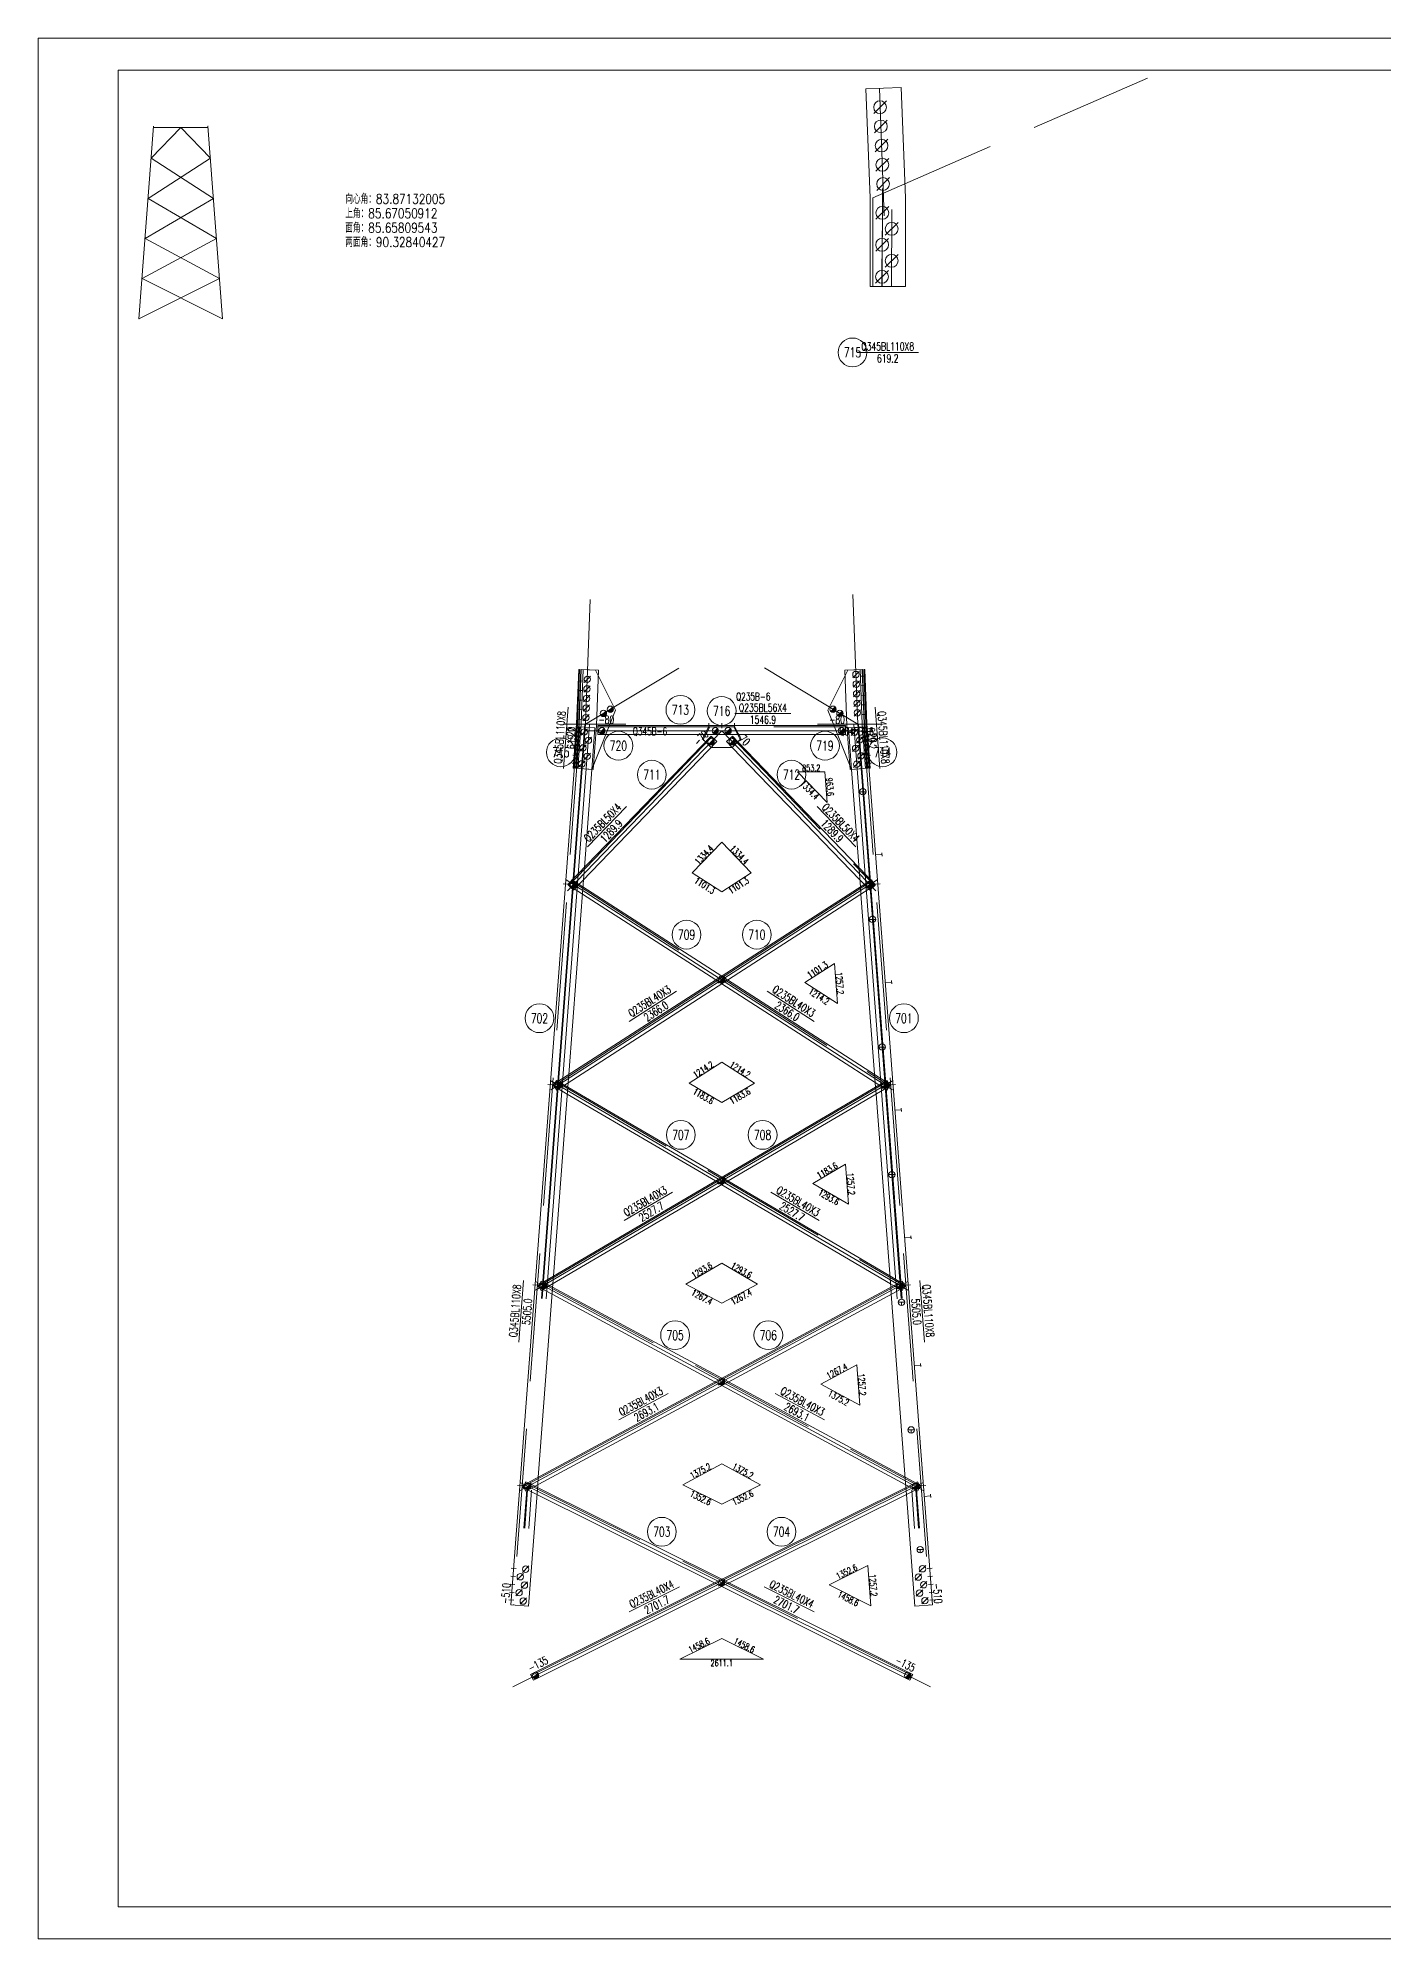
# Model space of a CAD drawing. Extents: x 0 to 841, y 0 to 594.
# Drawn here: x 0 to 420, y 0 to 594 of the extents above; entities that cross this region are included whole.
import ezdxf
from ezdxf.enums import TextEntityAlignment as Align

# ---------------------------------------------------------------- set-up
doc = ezdxf.new("R2010")
doc.units = 0
doc.header["$LTSCALE"] = 20
doc.header["$MEASUREMENT"] = 0
doc.linetypes.add('Dash', pattern=[2.75, 2, -0.75])
doc.linetypes.add('DashDot', pattern=[15.6, 9, -3, 0.6, -3])
doc.layers.get('0').update_dxf_attribs({"linetype": 'CONTINUOUS', "lineweight": 25})
doc.styles.get("Standard").update_dxf_attribs({"font": 'simplex', "width": 0.7, "bigfont": 'gbhzfs.shx'})

# ---------------------------------------------------------------- blocks, each defined once
blk = doc.blocks.new('M16X50S')
at = {"color": 3, "linetype": 'Continuous', "lineweight": 13}
blk.add_line((-1, -1), (1, 1), dxfattribs=at)
blk.add_circle((0, 0), 1, dxfattribs=at)
for radius in [0.9, 0.8, 0.7, 0.6, 0.5, 0.4, 0.3, 0.2, 0.1]:
    blk.add_arc((0, 0), radius, 225, 45, dxfattribs=at)
blk = doc.blocks.new('M20X55S')
at = {"color": 3, "linetype": 'Continuous', "lineweight": 13}
blk.add_line((-1, -1), (1, 1), dxfattribs=at)
blk.add_circle((0, 0), 1, dxfattribs=at)
blk = doc.blocks.new('StepBolt')
at = {"color": 3, "linetype": 'Continuous', "lineweight": 13}
for p, q in [((-1, 0), (1, 0)), ((0, 0), (0, -1))]:
    blk.add_line(p, q, dxfattribs=at)
blk.add_circle((0, 0), 1, dxfattribs=at)
blk = doc.blocks.new('M16X40S')
at = {"color": 3, "linetype": 'Continuous', "lineweight": 13}
blk.add_line((-0.707, -0.707), (0.707, 0.707), dxfattribs=at)
blk.add_circle((0, 0), 1, dxfattribs=at)
for radius in [0.9, 0.8, 0.7, 0.6, 0.5, 0.4, 0.3, 0.2, 0.1]:
    blk.add_arc((0, 0), radius, 225, 45, dxfattribs=at)

msp = doc.modelspace()

# ---------------------------------------------------------------- linework, layer by layer
at = {"color": 7, "linetype": 'Continuous', "lineweight": 18}
for p, q in [((0, 594), (841, 594)), ((0, 0), (0, 594)), ((25, 584), (831, 584)), ((25, 10), (25, 584)), ((25, 10), (831, 10)), ((0, 0), (841, 0))]:
    msp.add_line(p, q, dxfattribs=at)
at = {"color": 1, "linetype": 'Dash', "lineweight": 0}
for p, q in [((260.77, 544.06), (346.59, 581.5)), ((260.77, 516.39), (260.77, 544.06)), ((169.73, 379.58), (170.36, 396.67)), ((257.45, 379.58), (256.81, 396.67)), ((169.27, 378.76), (148.49, 104.32)), ((168.68, 365.77), (169.73, 379.58)), ((174, 378.4), (169.02, 378.78)), ((173.02, 365.44), (174, 378.4)), ((174.93, 379.13), (178.5, 379.13)), ((174.93, 376.33), (174.93, 379.13)), ((174.93, 378.73), (252.25, 378.73)), ((177.38, 376.33), (174.93, 376.33)), ((218.92, 376.33), (208.26, 376.33)), ((215.12, 374.14), (216.92, 375.87)), ((216.63, 375.59), (261.36, 329.17)), ((216.92, 375.87), (218.65, 374.07)), ((248.68, 379.13), (252.25, 379.13)), ((252.25, 376.33), (249.8, 376.33)), ((252.25, 379.13), (252.25, 376.33)), ((253.17, 378.4), (258.16, 378.78)), ((254.15, 365.44), (253.17, 378.4)), ((258.49, 365.77), (257.45, 379.58)), ((257.91, 378.76), (278.68, 104.32)), ((208.52, 374.07), (210.32, 372.34)), ((216.85, 372.34), (215.12, 374.14)), ((170.41, 330.91), (170.7, 334.82)), ((256.47, 334.82), (261.48, 329.63)), ((165.7, 329.32), (166.78, 331)), ((170.07, 326.5), (165.7, 329.32)), ((166.56, 330.66), (266, 266.63)), ((166.78, 331), (170.25, 328.77)), ((259.85, 327.71), (256.77, 330.91)), ((257.1, 326.5), (256.93, 328.77)), ((261.51, 329.31), (259.85, 327.71)), ((261.48, 329.63), (261.51, 329.31)), ((213.59, 298.48), (211.74, 299.67)), ((213.59, 300.86), (215.43, 299.67)), ((160.96, 266.57), (161.97, 268.3)), ((161.77, 267.95), (270.76, 204.01)), ((161.97, 268.3), (165.51, 266.22)), ((165.61, 267.59), (165.8, 270.09)), ((261.37, 270.09), (266.22, 266.97)), ((265.14, 265.28), (261.56, 267.59)), ((165.34, 264), (160.96, 266.57)), ((261.83, 264), (261.66, 266.22)), ((266.22, 266.97), (265.14, 265.28)), ((213.59, 238.01), (215.56, 236.85)), ((213.59, 235.69), (211.61, 236.85)), ((156.23, 203.83), (157.17, 205.59)), ((160.61, 201.47), (156.23, 203.83)), ((156.98, 205.24), (275.5, 141.38)), ((157.17, 205.59), (160.77, 203.66)), ((160.86, 204.76), (161.04, 207.18)), ((266.13, 207.18), (270.96, 204.35)), ((269.95, 202.63), (266.32, 204.76)), ((266.57, 201.47), (266.4, 203.66)), ((270.96, 204.35), (269.95, 202.63)), ((213.59, 172.92), (211.48, 174.06)), ((213.59, 175.2), (215.7, 174.06)), ((151.49, 141.1), (152.38, 142.89)), ((152.38, 142.89), (156.04, 141.07)), ((156.1, 141.95), (156.28, 144.32)), ((270.89, 144.32), (275.69, 141.73)), ((155.87, 138.92), (151.49, 141.1)), ((152.2, 142.54), (273.09, 82.31)), ((274.75, 139.97), (271.07, 141.95)), ((271.3, 138.92), (271.14, 141.07)), ((275.69, 141.73), (274.75, 139.97)), ((213.59, 110.17), (211.34, 111.28)), ((213.59, 112.4), (215.83, 111.28))]:
    msp.add_line(p, q, dxfattribs=at)
at = {"color": 2, "linetype": 'DashDot', "lineweight": 0}
for p, q in [((262.85, 578.27), (264.39, 538.44)), ((263.77, 516.39), (263.78, 547.03)), ((266.67, 516.39), (266.72, 540.37)), ((263.67, 516.39), (263.72, 533.71)), ((172.53, 418.6), (171.08, 379.63)), ((254.59, 420.1), (256.09, 379.63)), ((200.22, 397.14), (171.08, 379.62)), ((226.96, 397.15), (256.09, 379.63)), ((170.84, 379.64), (148.06, 78.78)), ((171.09, 379.63), (148.31, 78.76)), ((172.33, 379.53), (149.56, 78.67)), ((213.59, 377.53), (165.38, 327.5)), ((170.93, 377.53), (256.25, 377.53)), ((213.59, 377.53), (261.79, 327.5)), ((254.84, 379.53), (277.62, 78.67)), ((256.09, 379.63), (278.86, 78.76)), ((256.34, 379.64), (279.11, 78.78)), ((262.2, 330.97), (160.23, 265.31)), ((164.98, 330.97), (266.94, 265.31)), ((267, 268.19), (155.43, 202.73)), ((160.17, 268.19), (271.75, 202.73)), ((271.79, 205.43), (150.63, 140.14)), ((155.38, 205.43), (276.54, 140.14)), ((276.58, 142.67), (148.31, 78.76)), ((150.59, 142.67), (278.86, 78.76))]:
    msp.add_line(p, q, dxfattribs=at)
at = {"color": 7, "linetype": 'Continuous', "lineweight": 0}
for p, q in [((36.1, 566.47), (31.54, 506.3)), ((44.6, 566.05), (35.34, 556.44)), ((36.07, 566.05), (53.13, 566.05)), ((44.6, 566.05), (53.86, 556.44)), ((53.1, 566.47), (57.65, 506.3)), ((53.86, 556.44), (34.39, 543.9)), ((35.34, 556.44), (54.81, 543.9)), ((54.81, 543.9), (33.44, 531.37)), ((34.39, 543.9), (55.76, 531.37)), ((55.76, 531.37), (32.49, 518.83)), ((33.44, 531.37), (56.7, 518.83)), ((56.7, 518.83), (31.54, 506.3)), ((32.49, 518.83), (57.65, 506.3)), ((210.55, 375.6), (165.81, 329.17)), ((260.61, 330.66), (161.17, 266.63)), ((265.4, 267.95), (156.42, 204.01)), ((270.19, 205.24), (151.67, 141.38)), ((274.97, 142.54), (154.08, 82.31))]:
    msp.add_line(p, q, dxfattribs=at)
at = {"color": 7, "linetype": 'Continuous', "lineweight": 13}
for p, q in [((255.84, 495.76), (275.09, 495.76)), ((164.16, 365.72), (165.62, 384.91)), ((217.72, 382.88), (235.22, 382.88)), ((263.01, 365.72), (261.56, 384.91)), ((183.81, 353.83), (171.66, 341.22)), ((243.37, 353.83), (255.51, 341.22)), ((199.43, 296.2), (184.71, 286.73)), ((227.75, 296.2), (242.46, 286.73)), ((198.19, 233.33), (183.1, 224.47)), ((228.98, 233.33), (244.07, 224.47)), ((151.65, 205.74), (150.2, 186.54)), ((275.52, 205.74), (276.97, 186.54)), ((196.91, 170.47), (181.5, 162.17)), ((230.26, 170.47), (245.67, 162.17)), ((200.36, 110), (184.7, 102.2)), ((226.81, 110), (242.48, 102.2))]:
    msp.add_line(p, q, dxfattribs=at)
at = {"color": 6, "linetype": 'Continuous', "lineweight": 13}
for p, q in [((183.69, 379.63), (164.08, 379.63)), ((263.09, 379.63), (243.48, 379.63))]:
    msp.add_line(p, q, dxfattribs=at)
at = {"color": 1, "linetype": 'Continuous', "lineweight": 0}
for p, q in [((245.84, 364.71), (237.31, 364.71)), ((237.31, 364.71), (246.57, 355.1)), ((246.57, 355.1), (245.84, 364.71)), ((213.59, 342.74), (204.33, 333.13)), ((222.85, 333.13), (213.59, 342.74)), ((204.33, 333.13), (213.59, 327.17)), ((213.59, 327.17), (222.85, 333.13)), ((248.8, 304.82), (239.54, 298.85)), ((249.75, 292.28), (248.8, 304.82)), ((239.54, 298.85), (249.75, 292.28)), ((213.59, 273.96), (203.38, 267.39)), ((223.8, 267.39), (213.59, 273.96)), ((203.38, 267.39), (213.59, 261.4)), ((213.59, 261.4), (223.8, 267.39)), ((252.28, 242.1), (242.07, 236.11)), ((253.23, 229.56), (252.28, 242.1)), ((242.07, 236.11), (253.23, 229.56)), ((213.59, 211.2), (202.43, 204.66)), ((224.74, 204.66), (213.59, 211.2)), ((202.43, 204.66), (213.59, 198.64)), ((213.59, 198.64), (224.74, 204.66)), ((255.76, 179.39), (244.61, 173.38)), ((256.71, 166.85), (255.76, 179.39)), ((244.61, 173.38), (256.71, 166.85)), ((213.59, 148.46), (201.48, 141.93)), ((225.69, 141.93), (213.59, 148.46)), ((201.48, 141.93), (213.59, 135.9)), ((213.59, 135.9), (225.69, 141.93)), ((259.24, 116.68), (247.14, 110.65)), ((260.19, 104.15), (259.24, 116.68)), ((247.14, 110.65), (260.19, 104.15)), ((213.59, 93.94), (200.53, 87.43)), ((226.64, 87.43), (213.59, 93.94)), ((200.53, 87.43), (226.64, 87.43))]:
    msp.add_line(p, q, dxfattribs=at)
at = {"color": 7, "linetype": 'Continuous', "lineweight": 0}
for points in [[(258.66, 578.11), (269.65, 578.53)], [(259.97, 544.06), (258.66, 578.11)], [(269.65, 578.53), (270.97, 544.06)], [(259.97, 516.39), (259.97, 544.06)], [(270.97, 544.06), (270.97, 516.39)], [(270.97, 516.39), (259.97, 516.39)], [(168.91, 396.73), (168.28, 379.68)], [(168.58, 379.66), (169.21, 396.72)], [(169.21, 396.72), (168.91, 396.73)], [(168.98, 379.63), (169.61, 396.69)], [(169.71, 396.69), (169.08, 379.63)], [(169.61, 396.69), (175.11, 396.49)], [(174.21, 396.52), (169.71, 396.69)], [(180.43, 383.97), (174.21, 396.52)], [(175.11, 396.49), (174.46, 379.22)], [(252.96, 396.52), (246.74, 383.97)], [(257.56, 396.69), (252.07, 396.49)], [(252.07, 396.49), (252.71, 379.22)], [(257.46, 396.69), (252.96, 396.52)], [(258.09, 379.63), (257.46, 396.69)], [(258.19, 379.63), (257.56, 396.69)], [(257.96, 396.72), (258.26, 396.73)], [(258.59, 379.66), (257.96, 396.72)], [(258.26, 396.73), (258.89, 379.68)], [(173.02, 365.44), (180.43, 383.97)], [(246.74, 383.97), (254.15, 365.44)], [(168.52, 378.82), (147.74, 104.38)], [(210.26, 375.87), (165.52, 329.45)], [(168.28, 379.68), (167.24, 365.88)], [(167.53, 365.85), (168.58, 379.66)], [(167.93, 365.82), (168.98, 379.63)], [(169.08, 379.63), (168.04, 365.82)], [(169.02, 378.78), (168.52, 378.82)], [(174.46, 379.22), (173.42, 365.41)], [(208.26, 376.33), (177.38, 376.33)], [(178.5, 379.13), (248.68, 379.13)], [(209.57, 378.91), (207.54, 374.9)], [(207.54, 374.9), (207.8, 374.77)], [(209.84, 378.78), (207.8, 374.77)], [(207.8, 374.77), (209.84, 378.78)], [(207.8, 374.77), (208.52, 374.07)], [(209.84, 378.78), (209.57, 378.91)], [(217.34, 378.78), (209.84, 378.78)], [(212.06, 374.14), (210.26, 375.87)], [(216.85, 372.34), (219.37, 374.77)], [(217.6, 378.91), (217.34, 378.78)], [(219.37, 374.77), (217.34, 378.78)], [(217.34, 378.78), (219.37, 374.77)], [(219.64, 374.9), (217.6, 378.91)], [(249.8, 376.33), (218.92, 376.33)], [(219.37, 374.77), (219.64, 374.9)], [(252.71, 379.22), (253.76, 365.41)], [(259.14, 365.82), (258.09, 379.63)], [(258.16, 378.78), (258.66, 378.82)], [(259.24, 365.82), (258.19, 379.63)], [(259.64, 365.85), (258.59, 379.66)], [(258.66, 378.82), (279.43, 104.38)], [(258.89, 379.68), (259.94, 365.88)], [(167.32, 327.71), (212.06, 374.14)], [(210.32, 372.34), (210.32, 372.34)], [(210.32, 372.34), (216.85, 372.34)], [(256.77, 330.91), (216.85, 372.34)], [(218.65, 374.07), (256.47, 334.82)], [(167.24, 365.88), (167.53, 365.85)], [(173.42, 365.41), (167.93, 365.82)], [(168.04, 365.82), (173.02, 365.44)], [(170.7, 334.82), (173.02, 365.44)], [(253.76, 365.41), (259.24, 365.82)], [(254.15, 365.44), (259.14, 365.82)], [(256.93, 328.77), (254.15, 365.44)], [(259.94, 365.88), (259.64, 365.85)], [(260.39, 331), (160.95, 266.97)], [(162.04, 265.28), (261.48, 329.32)], [(165.52, 329.45), (167.32, 327.71)], [(165.8, 270.09), (170.41, 330.91)], [(170.25, 328.77), (213.59, 300.86)], [(261.48, 329.32), (260.39, 331)], [(211.74, 299.67), (170.07, 326.5)], [(261.66, 266.22), (257.1, 326.5)], [(261.56, 267.59), (213.59, 298.48)], [(215.43, 299.67), (261.37, 270.09)], [(265.2, 268.3), (156.22, 204.35)], [(161.04, 207.18), (165.61, 267.59)], [(266.21, 266.57), (265.2, 268.3)], [(157.23, 202.63), (266.21, 266.57)], [(160.95, 266.97), (162.04, 265.28)], [(211.61, 236.85), (165.34, 264)], [(165.51, 266.22), (213.59, 238.01)], [(266.4, 203.66), (261.83, 264)], [(266.32, 204.76), (213.59, 235.69)], [(215.56, 236.85), (266.13, 207.18)], [(270, 205.59), (151.48, 141.73)], [(152.43, 139.97), (270.95, 203.83)], [(156.22, 204.35), (157.23, 202.63)], [(156.28, 144.32), (160.86, 204.76)], [(160.77, 203.66), (213.59, 175.2)], [(270.95, 203.83), (270, 205.59)], [(211.48, 174.06), (160.61, 201.47)], [(271.14, 141.07), (266.57, 201.47)], [(271.07, 141.95), (213.59, 172.92)], [(215.7, 174.06), (270.89, 144.32)], [(274.79, 142.89), (153.9, 82.67)], [(275.68, 141.1), (274.79, 142.89)], [(151.48, 141.73), (152.43, 139.97)], [(153.23, 103.96), (156.1, 141.95)], [(154.8, 80.88), (275.68, 141.1)], [(211.34, 111.28), (155.87, 138.92)], [(156.04, 141.07), (213.59, 112.4)], [(273.95, 103.96), (271.3, 138.92)], [(272.38, 80.88), (213.59, 110.17)], [(215.83, 111.28), (273.27, 82.67)], [(147.74, 104.38), (153.23, 103.96)], [(279.43, 104.38), (273.95, 103.96)], [(153.9, 82.67), (154.8, 80.88)], [(273.27, 82.67), (272.38, 80.88)]]:
    msp.add_lwpolyline(points, dxfattribs=at)
at = {"color": 3, "linetype": 'Continuous', "lineweight": 20}
for points in [[(168.73, 393.14), (170.23, 393.08)], [(258.39, 394.64), (256.89, 394.58)], [(168.51, 387.14), (170.01, 387.09)], [(168.62, 390.14), (170.12, 390.09)], [(258.5, 391.64), (257, 391.58)], [(258.61, 388.64), (257.11, 388.59)], [(168.28, 381.15), (169.78, 381.09)], [(168.39, 384.15), (169.89, 384.09)], [(258.72, 385.64), (257.22, 385.59)], [(258.84, 382.65), (257.34, 382.59)], [(167.47, 374.88), (168.96, 374.77)], [(167.66, 377.38), (169.15, 377.26)], [(209.59, 379.88), (209.59, 378.38)], [(213.59, 379.88), (213.59, 378.38)], [(217.59, 379.88), (217.59, 378.38)], [(259.71, 374.88), (258.21, 374.77)], [(260.76, 377.47), (258.77, 377.32)], [(260.8, 376.97), (260.73, 377.97)], [(167.09, 369.9), (168.59, 369.79)], [(167.28, 372.39), (168.78, 372.28)], [(259.89, 372.39), (258.4, 372.28)], [(260.08, 369.9), (258.59, 369.79)], [(166.9, 367.41), (168.4, 367.29)], [(260.27, 367.41), (258.78, 367.29)], [(263.68, 338.88), (261.69, 338.73)], [(263.72, 338.38), (263.65, 339.38)], [(164.05, 329.73), (165.55, 329.61)], [(263.12, 329.73), (261.63, 329.61)], [(266.7, 299), (264.71, 298.85)], [(266.74, 298.5), (266.67, 299.5)], [(159.3, 267.05), (160.8, 266.93)], [(267.87, 267.05), (266.37, 266.93)], [(269.72, 259.11), (267.73, 258.96)], [(269.76, 258.61), (269.69, 259.61)], [(272.74, 219.23), (270.75, 219.07)], [(272.78, 218.73), (272.71, 219.72)], [(154.56, 204.37), (156.05, 204.25)], [(272.61, 204.37), (271.12, 204.25)], [(275.76, 179.34), (273.77, 179.19)], [(275.8, 178.84), (275.73, 179.84)], [(149.81, 141.69), (151.31, 141.57)], [(277.36, 141.69), (275.86, 141.57)], [(278.86, 138.46), (276.86, 138.31)], [(278.9, 137.96), (278.82, 138.95)], [(147.67, 113.41), (149.17, 113.3)], [(147.86, 115.9), (149.36, 115.79)], [(279.31, 115.9), (277.82, 115.79)], [(279.5, 113.41), (278.01, 113.3)], [(147.3, 108.42), (148.79, 108.31)], [(147.48, 110.92), (148.98, 110.8)], [(279.69, 110.92), (278.19, 110.8)], [(279.88, 108.42), (278.38, 108.31)], [(147.11, 105.93), (148.6, 105.82)], [(280.07, 105.93), (278.57, 105.82)]]:
    msp.add_lwpolyline(points, dxfattribs=at)
at = {"color": 3, "linetype": 'Continuous', "lineweight": 13}
for centre in [(36.07, 566.05), (36.1, 566.47), (44.6, 566.05), (44.6, 566.05), (53.1, 566.47), (53.13, 566.05), (35.34, 556.44), (35.34, 556.44), (53.86, 556.44), (53.86, 556.44), (34.39, 543.9), (34.39, 543.9), (54.81, 543.9), (54.81, 543.9), (33.44, 531.37), (33.44, 531.37), (55.76, 531.37), (55.76, 531.37), (32.49, 518.83), (32.49, 518.83), (56.7, 518.83), (56.7, 518.83), (31.54, 506.3), (31.54, 506.3), (57.65, 506.3), (57.65, 506.3)]:
    msp.add_circle(centre, 0.01, dxfattribs=at)
at = {"color": 7, "linetype": 'Continuous', "lineweight": 13}
for centre in [(254.47, 495.76), (200.7, 384.08), (213.59, 383.73), (163.35, 370.8), (181.32, 372.86), (245.85, 372.86), (263.83, 370.8), (191.78, 363.83), (235.39, 363.83), (202.61, 313.82), (224.57, 313.82), (156.66, 287.71), (270.52, 287.71), (200.81, 251.25), (226.37, 251.25), (199.03, 188.66), (228.15, 188.66), (194.88, 127.25), (232.29, 127.25)]:
    msp.add_circle(centre, 4.5, dxfattribs=at)

# ---------------------------------------------------------------- block references
at = {"color": 3, "linetype": 'Continuous', "lineweight": 13, "xscale": 2.000000000000455, "yscale": 2.000000000000455, "zscale": 2.000000000000455}
for p in [(263.08, 572.38), (263.31, 566.38), (263.54, 560.39), (263.78, 554.39), (264.01, 548.39), (263.78, 539.37), (266.71, 534.37), (263.71, 529.38), (266.68, 524.38), (263.68, 519.39)]:
    msp.add_blockref('M20X55S', p, dxfattribs=at)
at = {"color": 3, "linetype": 'Continuous', "lineweight": 13}
for name, p in [('M20X55S', (171.6, 393.61)), ('M20X55S', (255.52, 395.1)), ('M20X55S', (255.63, 392.11)), ('M20X55S', (171.38, 387.61)), ('M20X55S', (171.49, 390.61)), ('M20X55S', (255.74, 389.11)), ('M20X55S', (255.85, 386.12)), ('M20X55S', (171.16, 381.62)), ('M20X55S', (171.27, 384.62)), ('M16X40S', (176.65, 382.96)), ('M16X40S', (178.79, 384.25)), ('M16X40S', (248.38, 384.26)), ('M16X40S', (250.52, 382.98)), ('M20X55S', (255.96, 383.12)), ('M20X55S', (170.65, 377.15)), ('M20X55S', (171.96, 374.55)), ('M16X40S', (176.18, 377.53)), ('M16X40S', (210.29, 374.1)), ('M16X40S', (211.59, 377.53)), ('M16X40S', (215.59, 377.53)), ('M16X40S', (216.88, 374.1)), ('M16X40S', (251, 377.53)), ('M20X55S', (255.03, 377.04)), ('M20X55S', (256.71, 374.66)), ('M20X55S', (170.27, 372.17)), ('M20X55S', (171.58, 369.56)), ('M20X55S', (255.41, 372.05)), ('M20X55S', (257.09, 369.67)), ('M20X55S', (169.89, 367.18)), ('M20X55S', (255.78, 367.07)), ('StepBolt', (257.69, 358.49)), ('M16X50S', (167.29, 329.48)), ('M16X50S', (259.88, 329.48)), ('StepBolt', (260.71, 318.6)), ('M16X50S', (213.59, 299.67)), ('StepBolt', (263.73, 278.71)), ('M16X50S', (162.55, 266.8)), ('M16X50S', (264.63, 266.8)), ('M16X50S', (213.59, 236.85)), ('StepBolt', (266.75, 238.83)), ('M16X50S', (157.8, 204.12)), ('M16X50S', (269.37, 204.12)), ('StepBolt', (269.77, 198.94)), ('M16X50S', (213.59, 174.06)), ('StepBolt', (272.79, 159.06)), ('M16X50S', (153.05, 141.44)), ('M16X50S', (274.12, 141.44)), ('StepBolt', (275.62, 121.66)), ('M20X55S', (150.66, 113.18)), ('M20X55S', (152.35, 115.56)), ('M20X55S', (275.01, 113.07)), ('M20X55S', (276.32, 115.68)), ('M20X55S', (150.29, 108.2)), ('M20X55S', (151.97, 110.58)), ('M16X50S', (213.59, 111.28)), ('M20X55S', (275.39, 108.08)), ('M20X55S', (276.7, 110.69)), ('M20X55S', (151.59, 105.59)), ('M20X55S', (277.08, 105.7)), ('M16X40S', (155.47, 82.33)), ('M16X40S', (271.7, 82.33))]:
    msp.add_blockref(name, p, dxfattribs=at)

# ---------------------------------------------------------------- texts
at = {"color": 7, "linetype": 'Continuous', "lineweight": 13, "width": 0.8}
for s, p in [('上角：85.67050912', (95.98, 536.82)), ('向心角：83.87132005', (95.98, 541.32)), ('面角：85.65809543', (95.98, 532.32)), ('两面角：90.32840427', (95.98, 527.82))]:
    msp.add_text(s, height=3, dxfattribs=at).set_placement(p, align=Align.BOTTOM_LEFT)
at = {"color": 7, "linetype": 'Continuous', "lineweight": 13, "width": 0.7}
for s, height, p in [('715', 3, (254.47, 495.76)), ('Q345BL110X8', 2.5, (265.47, 497.64)), ('619.2', 2.5, (265.47, 493.89)), ('-80', 2.5, (177.55, 381)), ('713', 3, (200.7, 384.08)), ('716', 3, (213.59, 383.73)), ('Q235BL56X4', 2.5, (226.47, 384.75)), ('1546.9', 2.5, (226.47, 381)), ('-80', 2.5, (249.62, 381)), ('720', 3, (181.32, 372.86)), ('719', 3, (245.85, 372.86)), ('715', 3, (163.35, 370.8)), ('714', 3, (263.83, 370.8)), ('711', 3, (191.78, 363.83)), ('712', 3, (235.39, 363.83)), ('709', 3, (202.61, 313.82)), ('710', 3, (224.57, 313.82)), ('702', 3, (156.66, 287.71)), ('701', 3, (270.52, 287.71)), ('707', 3, (200.81, 251.25)), ('708', 3, (226.37, 251.25)), ('705', 3, (199.03, 188.66)), ('706', 3, (228.15, 188.66)), ('703', 3, (194.88, 127.25)), ('704', 3, (232.29, 127.25))]:
    msp.add_text(s, height=height, dxfattribs=at).set_placement(p, align=Align.MIDDLE_CENTER)
for s, p in [('Q235B-6', (218.09, 388.23)), ('Q345B-6', (185.82, 377.36)), ('Q345B-6', (250.35, 377.36))]:
    msp.add_text(s, height=2.4, dxfattribs=at).set_placement(p, align=Align.MIDDLE_LEFT)
for s, rotation, p in [('Q345BL110X8', 85.67051, (163.02, 375.45)), ('Q345BL110X8', 274.32949, (264.15, 375.45)), ('-20', 85.67051, (166.45, 376.34)), ('619.2', 85.67051, (166.76, 375.17)), ('-70', 46.06126, (207.09, 375.28)), ('-70', 313.93874, (220.09, 375.28)), ('619.2', 274.32949, (260.41, 375.17)), ('-20', 274.32949, (260.72, 376.34)), ('Q235BL50X4', 46.06126, (176.38, 348.83)), ('Q235BL50X4', 313.93874, (250.79, 348.83)), ('1289.9', 46.06126, (179.08, 346.22)), ('1289.9', 313.93874, (248.09, 346.22)), ('Q235BL40X3', 32.77914, (191.05, 293.04)), ('Q235BL40X3', 327.22086, (236.12, 293.04)), ('2366.0', 32.77914, (193.08, 289.89)), ('2366.0', 327.22086, (234.09, 289.89)), ('Q235BL40X3', 30.40154, (189.7, 230.52)), ('Q235BL40X3', 329.59846, (237.48, 230.52)), ('2527.7', 30.40154, (191.6, 227.28)), ('2527.7', 329.59846, (235.58, 227.28)), ('Q345BL110X8', 85.67051, (149.06, 196.28)), ('Q345BL110X8', 274.32949, (278.12, 196.28)), ('5505.0', 85.67051, (152.8, 196)), ('5505.0', 274.32949, (274.38, 196)), ('Q235BL40X3', 28.31845, (188.32, 167.97)), ('Q235BL40X3', 331.68155, (238.86, 167.97)), ('2693.1', 28.31845, (190.1, 164.67)), ('2693.1', 331.68155, (237.08, 164.67)), ('-510', 85.67051, (146.14, 108.01)), ('Q235BL40X4', 26.48294, (191.69, 107.78)), ('2701.7', 26.48294, (193.36, 104.42)), ('Q235BL40X4', 333.51706, (235.48, 107.78)), ('2701.7', 333.51706, (233.81, 104.42)), ('-510', 274.32949, (281.04, 108.01)), ('-135', 26.48294, (156.2, 85.91)), ('-135', 333.51706, (270.97, 85.91))]:
    msp.add_text(s, height=2.5, rotation=rotation, dxfattribs=at).set_placement(p, align=Align.MIDDLE_CENTER)
at = {"color": 7, "linetype": 'Continuous', "lineweight": 20, "width": 0.7}
for s, rotation, p in [('853.2', 360, (241.57, 365.91)), ('963.6', 274.32949, (247.4, 360)), ('1334.4', 313.93877, (241.07, 359.08)), ('1334.4', 46.06121, (208.09, 338.76)), ('1334.4', 313.93877, (219.08, 338.76)), ('1101.3', 327.22081, (208.31, 329.14)), ('1101.3', 32.77922, (218.87, 329.14)), ('1101.3', 32.77922, (243.52, 302.84)), ('1257.2', 274.32949, (250.47, 298.64)), ('1214.2', 327.22086, (244, 294.56)), ('1214.2', 32.77914, (207.83, 271.68)), ('1214.2', 327.22086, (219.34, 271.68)), ('1183.6', 329.59846, (207.88, 263.36)), ('1183.6', 30.40154, (219.3, 263.36)), ('1183.6', 30.40154, (246.57, 240.14)), ('1257.2', 274.32949, (253.95, 235.92)), ('1293.6', 329.59846, (247.05, 231.8)), ('1293.6', 30.40154, (207.4, 208.96)), ('1293.6', 329.59846, (219.77, 208.96)), ('1267.4', 331.68155, (207.44, 200.59)), ('1267.4', 28.31845, (219.73, 200.59)), ('1267.4', 28.31845, (249.61, 177.44)), ('1257.2', 274.32949, (257.43, 173.21)), ('1375.2', 331.68155, (250.09, 169.06)), ('1375.2', 28.31845, (206.96, 146.25)), ('1375.2', 331.68155, (220.21, 146.25)), ('1352.6', 333.51706, (207, 137.84)), ('1352.6', 26.48294, (220.18, 137.84)), ('1352.6', 26.48294, (252.65, 114.74)), ('1257.2', 274.32949, (260.91, 110.51)), ('1458.6', 333.51706, (253.13, 106.33)), ('1458.6', 26.48294, (206.52, 91.76)), ('1458.6', 333.51706, (220.65, 91.76)), ('2611.1', 360, (213.59, 86.23))]:
    msp.add_text(s, height=2, rotation=rotation, dxfattribs=at).set_placement(p, align=Align.MIDDLE_CENTER)

doc.saveas('drawing.dxf')
